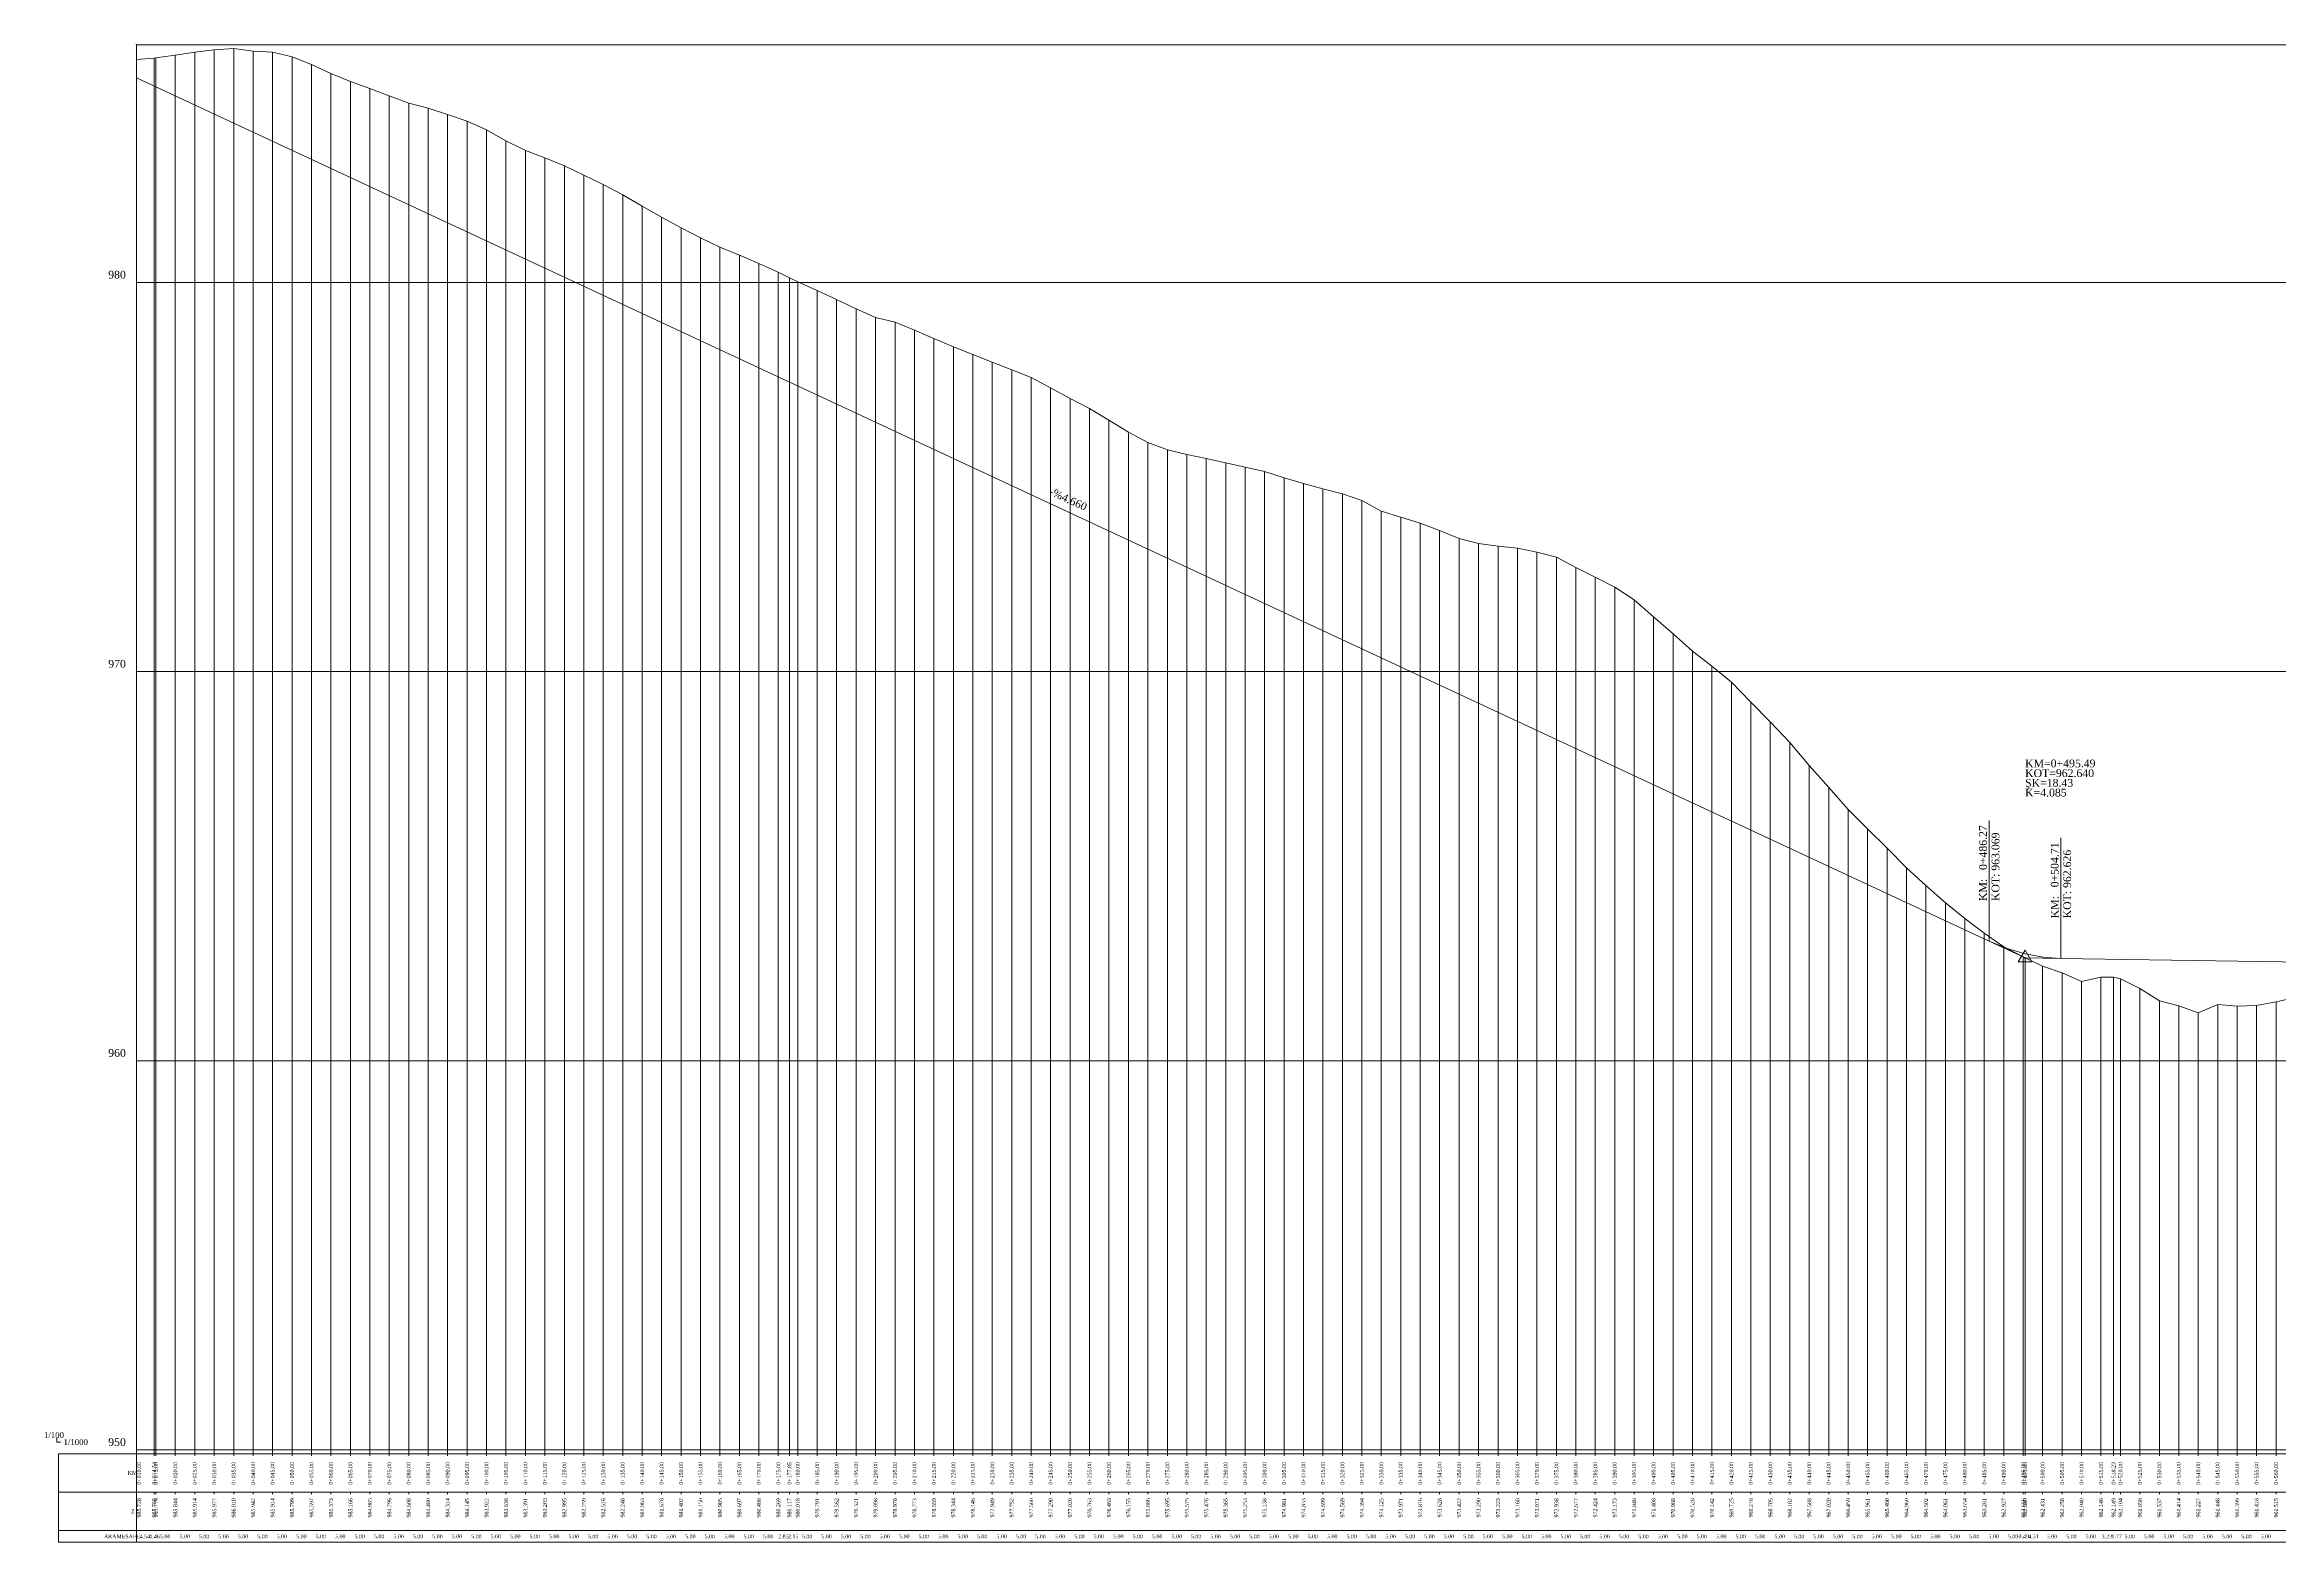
# Model space of a CAD drawing. Header units: metres. Extents: x 478603 to 489313, y 4282657 to 4289463.
# Drawn here: x 483125 to 483699, y 4283873 to 4284258 of the extents above; entities that cross this region are included whole.
import ezdxf

# ---------------------------------------------------------------- set-up
doc = ezdxf.new("R2010")
doc.units = ezdxf.units.M
for name, color, linetype, lineweight in [('PL_SEMBOL', 7, 'Continuous', 0), ('PR_ALINMAN', 1, 'Continuous', 0), ('PR_ENK_ARAMESAFE', 5, 'Continuous', 0), ('PR_ENK_EKSEN1', 5, 'Continuous', 0), ('PR_ENK_EKSEN1D', 1, 'Continuous', 0), ('PR_ENK_KM', 18, 'Continuous', 0), ('PR_ENK_Z', 96, 'Continuous', 0), ('PR_KIYAS', 153, 'Continuous', 0), ('PR_KURP', 2, 'Continuous', 0), ('PR_KURP_TF', 4, 'Continuous', 0), ('PR_KURP_TO', 96, 'Continuous', 0), ('PR_OLCEK', 1, 'Continuous', 0), ('PR_PROFIL', 153, 'Continuous', 0), ('PR_TANJANT', 30, 'Continuous', 0)]:
    doc.layers.add(name, color=color, linetype=linetype, lineweight=lineweight)
doc.styles.get("Standard").update_dxf_attribs({"font": 'times.ttf'})

# ---------------------------------------------------------------- blocks, each defined once
blk = doc.blocks.new('3')
at = {"layer": 'PL_SEMBOL'}
for p, q in [((0, 2), (-1.75, -1)), ((0.125, 0.125), (-0.125, -0.125)), ((-0.125, 0.125), (0.125, -0.125)), ((1.75, -1), (0, 2)), ((-1.75, -1), (1.75, -1))]:
    blk.add_line(p, q, dxfattribs=at)

msp = doc.modelspace()

# ---------------------------------------------------------------- linework, layer by layer
at = {"layer": 'PR_ALINMAN'}
for p, q in [((483148.57, 4284249.21), (483624.85, 4284027.28)), ((483643.28, 4284022.85), (484522.91, 4284009.85))]:
    msp.add_line(p, q, dxfattribs=at)
at = {"layer": 'PR_ENK_EKSEN1'}
for p, q in [((483148.57, 4284253.87), (483153.11, 4284254.26)), ((483153.11, 4284254.26), (483153.57, 4284254.33)), ((483153.57, 4284254.33), (483158.57, 4284255.03)), ((483158.57, 4284255.03), (483163.57, 4284255.73)), ((483163.57, 4284255.73), (483168.57, 4284256.36)), ((483168.57, 4284256.36), (483173.57, 4284256.68)), ((483173.57, 4284256.68), (483178.57, 4284256.01)), ((483178.57, 4284256.01), (483183.57, 4284255.73)), ((483183.57, 4284255.73), (483188.57, 4284254.58)), ((483188.57, 4284254.58), (483193.57, 4284252.56)), ((483193.57, 4284252.56), (483198.57, 4284250.31)), ((483198.57, 4284250.31), (483203.57, 4284248.25)), ((483203.57, 4284248.25), (483208.57, 4284246.44)), ((483208.57, 4284246.44), (483213.57, 4284244.55)), ((483213.57, 4284244.55), (483218.57, 4284242.67)), ((483218.57, 4284242.67), (483223.57, 4284241.39)), ((483223.57, 4284241.39), (483228.57, 4284239.72)), ((483228.57, 4284239.72), (483233.57, 4284238.04)), ((483233.57, 4284238.04), (483238.57, 4284235.81)), ((483238.57, 4284235.81), (483243.57, 4284232.96)), ((483243.57, 4284232.96), (483248.57, 4284230.5)), ((483248.57, 4284230.5), (483253.57, 4284228.61)), ((483253.57, 4284228.61), (483258.57, 4284226.54)), ((483258.57, 4284226.54), (483263.57, 4284224.18)), ((483263.57, 4284224.18), (483268.57, 4284221.75)), ((483268.57, 4284221.75), (483273.57, 4284219.07)), ((483273.57, 4284219.07), (483278.57, 4284216.22)), ((483278.57, 4284216.22), (483283.57, 4284213.36)), ((483283.57, 4284213.36), (483288.57, 4284210.61)), ((483288.57, 4284210.61), (483293.57, 4284208.09)), ((483293.57, 4284208.09), (483298.57, 4284205.64)), ((483298.57, 4284205.64), (483303.57, 4284203.56)), ((483303.57, 4284203.56), (483308.57, 4284201.47)), ((483308.57, 4284201.47), (483313.57, 4284199.27)), ((483313.57, 4284199.27), (483316.42, 4284197.76)), ((483316.42, 4284197.76), (483318.57, 4284196.76)), ((483318.57, 4284196.76), (483323.57, 4284194.5)), ((483323.57, 4284194.5), (483328.57, 4284192.21)), ((483328.57, 4284192.21), (483333.57, 4284189.79)), ((483333.57, 4284189.79), (483338.57, 4284187.57)), ((483338.57, 4284187.57), (483343.57, 4284186.36)), ((483343.57, 4284186.36), (483348.57, 4284184.32)), ((483348.57, 4284184.32), (483353.57, 4284182.18)), ((483353.57, 4284182.18), (483358.57, 4284180.03)), ((483358.57, 4284180.03), (483363.57, 4284178.05)), ((483363.57, 4284178.05), (483368.57, 4284176.08)), ((483368.57, 4284176.08), (483373.57, 4284174.11)), ((483373.57, 4284174.11), (483378.57, 4284172.19)), ((483378.57, 4284172.19), (483383.57, 4284169.49)), ((483383.57, 4284169.49), (483388.57, 4284166.79)), ((483388.57, 4284166.79), (483393.57, 4284164.22)), ((483393.57, 4284164.22), (483398.57, 4284161.22)), ((483398.57, 4284161.22), (483403.57, 4284158.14)), ((483403.57, 4284158.14), (483408.57, 4284155.45)), ((483408.57, 4284155.45), (483413.57, 4284153.54)), ((483413.57, 4284153.54), (483418.57, 4284152.34)), ((483418.57, 4284152.34), (483423.57, 4284151.35)), ((483423.57, 4284151.35), (483428.57, 4284150.24)), ((483428.57, 4284150.24), (483433.57, 4284149.11)), ((483433.57, 4284149.11), (483438.57, 4284147.97)), ((483438.57, 4284147.97), (483443.57, 4284146.39)), ((483443.57, 4284146.39), (483448.57, 4284144.92)), ((483448.57, 4284144.92), (483453.57, 4284143.58)), ((483453.57, 4284143.58), (483458.57, 4284142.28)), ((483458.57, 4284142.28), (483463.57, 4284140.52)), ((483463.57, 4284140.52), (483468.57, 4284137.84)), ((483468.57, 4284137.84), (483473.57, 4284136.29)), ((483473.57, 4284136.29), (483478.57, 4284134.75)), ((483478.57, 4284134.75), (483483.57, 4284132.87)), ((483483.57, 4284132.87), (483488.57, 4284130.81)), ((483488.57, 4284130.81), (483493.57, 4284129.49)), ((483493.57, 4284129.49), (483498.57, 4284128.82)), ((483498.57, 4284128.82), (483503.57, 4284128.27)), ((483503.57, 4284128.27), (483508.57, 4284127.3)), ((483508.57, 4284127.3), (483513.57, 4284125.97)), ((483513.57, 4284125.97), (483518.57, 4284123.36)), ((483518.57, 4284123.36), (483523.57, 4284120.82)), ((483523.57, 4284120.82), (483528.57, 4284118.32)), ((483528.57, 4284118.32), (483533.57, 4284115.06)), ((483533.57, 4284115.06), (483538.57, 4284110.67)), ((483538.57, 4284110.67), (483543.57, 4284106.27)), ((483543.57, 4284106.27), (483548.57, 4284101.87)), ((483548.57, 4284101.87), (483553.57, 4284098.01)), ((483553.57, 4284098.01), (483558.57, 4284093.84)), ((483558.57, 4284093.84), (483563.57, 4284088.77)), ((483563.57, 4284088.77), (483568.57, 4284083.64)), ((483568.57, 4284083.64), (483573.57, 4284078.4)), ((483573.57, 4284078.4), (483578.57, 4284072.47)), ((483578.57, 4284072.47), (483583.57, 4284066.79)), ((483583.57, 4284066.79), (483588.57, 4284061.18)), ((483588.57, 4284061.18), (483593.57, 4284056.19)), ((483593.57, 4284056.19), (483598.57, 4284051.19)), ((483598.57, 4284051.19), (483603.57, 4284046.19)), ((483603.57, 4284046.19), (483608.57, 4284041.61)), ((483608.57, 4284041.61), (483613.57, 4284037.2)), ((483613.57, 4284037.2), (483618.57, 4284033.13)), ((483618.57, 4284033.13), (483623.57, 4284029.39)), ((483623.57, 4284029.39), (483628.57, 4284025.86)), ((483628.57, 4284025.86), (483633.57, 4284023.25)), ((483633.57, 4284023.25), (483634.06, 4284022.99)), ((483634.06, 4284022.99), (483638.57, 4284020.89)), ((483638.57, 4284020.89), (483643.57, 4284019.17)), ((483643.57, 4284019.17), (483648.57, 4284016.99)), ((483648.57, 4284016.99), (483653.57, 4284018.05)), ((483653.57, 4284018.05), (483656.8, 4284018.08)), ((483656.8, 4284018.08), (483658.57, 4284017.63)), ((483658.57, 4284017.63), (483663.57, 4284015.16)), ((483663.57, 4284015.16), (483668.57, 4284011.96)), ((483668.57, 4284011.96), (483673.57, 4284010.72)), ((483673.57, 4284010.72), (483678.57, 4284008.86)), ((483678.57, 4284008.86), (483683.57, 4284011.07)), ((483683.57, 4284011.07), (483688.57, 4284010.58)), ((483688.57, 4284010.58), (483693.57, 4284010.76)), ((483693.57, 4284010.76), (483698.57, 4284011.74)), ((483698.57, 4284011.74), (483703.57, 4284012.8))]:
    msp.add_line(p, q, dxfattribs=at)
at = {"layer": 'PR_ENK_EKSEN1D'}
for p, q in [((483148.57, 4283895.59), (483148.57, 4284253.87)), ((483153.11, 4283895.59), (483153.11, 4284254.26)), ((483153.57, 4283895.59), (483153.57, 4284254.33)), ((483158.57, 4283895.59), (483158.57, 4284255.03)), ((483163.57, 4283895.59), (483163.57, 4284255.73)), ((483168.57, 4283895.59), (483168.57, 4284256.36)), ((483173.57, 4283895.59), (483173.57, 4284256.68)), ((483178.57, 4283895.59), (483178.57, 4284256.01)), ((483183.57, 4283895.59), (483183.57, 4284255.73)), ((483188.57, 4283895.59), (483188.57, 4284254.58)), ((483193.57, 4283895.59), (483193.57, 4284252.56)), ((483198.57, 4283895.59), (483198.57, 4284250.31)), ((483203.57, 4283895.59), (483203.57, 4284248.25)), ((483208.57, 4283895.59), (483208.57, 4284246.44)), ((483213.57, 4283895.59), (483213.57, 4284244.55)), ((483218.57, 4283895.59), (483218.57, 4284242.67)), ((483223.57, 4283895.59), (483223.57, 4284241.39)), ((483228.57, 4283895.59), (483228.57, 4284239.72)), ((483233.57, 4283895.59), (483233.57, 4284238.04)), ((483238.57, 4283895.59), (483238.57, 4284235.81)), ((483243.57, 4283895.59), (483243.57, 4284232.96)), ((483248.57, 4283895.59), (483248.57, 4284230.5)), ((483253.57, 4283895.59), (483253.57, 4284228.61)), ((483258.57, 4283895.59), (483258.57, 4284226.54)), ((483263.57, 4283895.59), (483263.57, 4284224.18)), ((483268.57, 4283895.59), (483268.57, 4284221.75)), ((483273.57, 4283895.59), (483273.57, 4284219.07)), ((483278.57, 4283895.59), (483278.57, 4284216.22)), ((483283.57, 4283895.59), (483283.57, 4284213.36)), ((483288.57, 4283895.59), (483288.57, 4284210.61)), ((483293.57, 4283895.59), (483293.57, 4284208.09)), ((483298.57, 4283895.59), (483298.57, 4284205.64)), ((483303.57, 4283895.59), (483303.57, 4284203.56)), ((483308.57, 4283895.59), (483308.57, 4284201.47)), ((483313.57, 4283895.59), (483313.57, 4284199.27)), ((483316.42, 4283895.59), (483316.42, 4284197.76)), ((483318.57, 4283895.59), (483318.57, 4284196.76)), ((483323.57, 4283895.59), (483323.57, 4284194.5)), ((483328.57, 4283895.59), (483328.57, 4284192.21)), ((483333.57, 4283895.59), (483333.57, 4284189.79)), ((483338.57, 4283895.59), (483338.57, 4284187.57)), ((483343.57, 4283895.59), (483343.57, 4284186.36)), ((483348.57, 4283895.59), (483348.57, 4284184.32)), ((483353.57, 4283895.59), (483353.57, 4284182.18)), ((483358.57, 4283895.59), (483358.57, 4284180.03)), ((483363.57, 4283895.59), (483363.57, 4284178.05)), ((483368.57, 4283895.59), (483368.57, 4284176.08)), ((483373.57, 4283895.59), (483373.57, 4284174.11)), ((483378.57, 4283895.59), (483378.57, 4284172.19)), ((483383.57, 4283895.59), (483383.57, 4284169.49)), ((483388.57, 4283895.59), (483388.57, 4284166.79)), ((483393.57, 4283895.59), (483393.57, 4284164.22)), ((483398.57, 4283895.59), (483398.57, 4284161.22)), ((483403.57, 4283895.59), (483403.57, 4284158.14)), ((483408.57, 4283895.59), (483408.57, 4284155.45)), ((483413.57, 4283895.59), (483413.57, 4284153.54)), ((483418.57, 4283895.59), (483418.57, 4284152.34)), ((483423.57, 4283895.59), (483423.57, 4284151.35)), ((483428.57, 4283895.59), (483428.57, 4284150.24)), ((483433.57, 4283895.59), (483433.57, 4284149.11)), ((483438.57, 4283895.59), (483438.57, 4284147.97)), ((483443.57, 4283895.59), (483443.57, 4284146.39)), ((483448.57, 4283895.59), (483448.57, 4284144.92)), ((483453.57, 4283895.59), (483453.57, 4284143.58)), ((483458.57, 4283895.59), (483458.57, 4284142.28)), ((483463.57, 4283895.59), (483463.57, 4284140.52)), ((483468.57, 4283895.59), (483468.57, 4284137.84)), ((483473.57, 4283895.59), (483473.57, 4284136.29)), ((483478.57, 4283895.59), (483478.57, 4284134.75)), ((483483.57, 4283895.59), (483483.57, 4284132.87)), ((483488.57, 4283895.59), (483488.57, 4284130.81)), ((483493.57, 4283895.59), (483493.57, 4284129.49)), ((483498.57, 4283895.59), (483498.57, 4284128.82)), ((483503.57, 4283895.59), (483503.57, 4284128.27)), ((483508.57, 4283895.59), (483508.57, 4284127.3)), ((483513.57, 4283895.59), (483513.57, 4284125.97)), ((483518.57, 4283895.59), (483518.57, 4284123.36)), ((483523.57, 4283895.59), (483523.57, 4284120.82)), ((483528.57, 4283895.59), (483528.57, 4284118.32)), ((483533.57, 4283895.59), (483533.57, 4284115.06)), ((483538.57, 4283895.59), (483538.57, 4284110.67)), ((483543.57, 4283895.59), (483543.57, 4284106.27)), ((483548.57, 4283895.59), (483548.57, 4284101.87)), ((483553.57, 4283895.59), (483553.57, 4284098.01)), ((483558.57, 4283895.59), (483558.57, 4284093.84)), ((483563.57, 4283895.59), (483563.57, 4284088.77)), ((483568.57, 4283895.59), (483568.57, 4284083.64)), ((483573.57, 4283895.59), (483573.57, 4284078.4)), ((483578.57, 4283895.59), (483578.57, 4284072.47)), ((483583.57, 4283895.59), (483583.57, 4284066.79)), ((483588.57, 4283895.59), (483588.57, 4284061.18)), ((483593.57, 4283895.59), (483593.57, 4284056.19)), ((483598.57, 4283895.59), (483598.57, 4284051.19)), ((483603.57, 4283895.59), (483603.57, 4284046.19)), ((483608.57, 4283895.59), (483608.57, 4284041.61)), ((483613.57, 4283895.59), (483613.57, 4284037.2)), ((483618.57, 4283895.59), (483618.57, 4284033.13)), ((483623.57, 4283895.59), (483623.57, 4284029.39)), ((483628.57, 4283895.59), (483628.57, 4284025.86)), ((483633.57, 4283895.59), (483633.57, 4284023.25)), ((483634.06, 4283895.59), (483634.06, 4284022.99)), ((483638.57, 4283895.59), (483638.57, 4284020.89)), ((483643.57, 4283895.59), (483643.57, 4284019.17)), ((483648.57, 4283895.59), (483648.57, 4284016.99)), ((483653.57, 4283895.59), (483653.57, 4284018.05)), ((483656.8, 4283895.59), (483656.8, 4284018.08)), ((483658.57, 4283895.59), (483658.57, 4284017.63)), ((483663.57, 4283895.59), (483663.57, 4284015.16)), ((483668.57, 4283895.59), (483668.57, 4284011.96)), ((483673.57, 4283895.59), (483673.57, 4284010.72)), ((483683.57, 4283895.59), (483683.57, 4284011.07)), ((483688.57, 4283895.59), (483688.57, 4284010.58)), ((483693.57, 4283895.59), (483693.57, 4284010.76)), ((483698.57, 4283895.59), (483698.57, 4284011.74)), ((483678.57, 4283895.59), (483678.57, 4284008.86))]:
    msp.add_line(p, q, dxfattribs=at)
at = {"layer": 'PR_KIYAS'}
for p, q in [((483148.57, 4284196.59), (485374.32, 4284196.59)), ((483148.57, 4284096.59), (485374.32, 4284096.59)), ((483148.57, 4283996.59), (485374.32, 4283996.59)), ((483148.57, 4283896.59), (485374.32, 4283896.59))]:
    msp.add_line(p, q, dxfattribs=at)
at = {"layer": 'PR_KURP'}
for p, q in [((483624.85, 4284027.28), (483629.45, 4284025.39)), ((483629.45, 4284025.39), (483634.06, 4284024.03)), ((483634.06, 4284024.03), (483638.67, 4284023.18)), ((483638.67, 4284023.18), (483643.28, 4284022.85))]:
    msp.add_line(p, q, dxfattribs=at)
at = {"layer": 'PR_KURP_TF'}
msp.add_line((483643.28, 4284022.85), (483643.28, 4284053.85), dxfattribs=at)
at = {"layer": 'PR_KURP_TO'}
msp.add_line((483624.85, 4284027.28), (483624.85, 4284058.28), dxfattribs=at)
at = {"layer": 'PR_OLCEK'}
for p, q in [((483128.02, 4283899.49), (483128.07, 4283899.59)), ((483128.07, 4283898.59), (483128.07, 4283899.59)), ((483128.07, 4283899.59), (483128.12, 4283899.49)), ((483129.07, 4283898.59), (483128.07, 4283898.59)), ((483128.97, 4283898.64), (483129.07, 4283898.59)), ((483129.07, 4283898.59), (483128.97, 4283898.54))]:
    msp.add_line(p, q, dxfattribs=at)
for p in [(483148.57, 4284257.68, 986.11), (483148.57, 4283895.59, 949.9)]:
    msp.add_point(p, dxfattribs=at)
at = {"layer": 'PR_PROFIL'}
for p, q in [((483148.57, 4283895.59), (483148.57, 4284257.68)), ((483148.57, 4284257.68), (485374.32, 4284257.68)), ((483128.57, 4283895.59), (485374.32, 4283895.59)), ((483128.57, 4283885.71), (483128.57, 4283895.59)), ((483148.57, 4283885.71), (483148.57, 4283895.59)), ((483148.57, 4283895.09), (483148.57, 4283895.59)), ((483153.11, 4283895.09), (483153.11, 4283895.59)), ((483153.57, 4283895.09), (483153.57, 4283895.59)), ((483158.57, 4283895.09), (483158.57, 4283895.59)), ((483163.57, 4283895.09), (483163.57, 4283895.59)), ((483168.57, 4283895.09), (483168.57, 4283895.59)), ((483173.57, 4283895.09), (483173.57, 4283895.59)), ((483178.57, 4283895.09), (483178.57, 4283895.59)), ((483183.57, 4283895.09), (483183.57, 4283895.59)), ((483188.57, 4283895.09), (483188.57, 4283895.59)), ((483193.57, 4283895.09), (483193.57, 4283895.59)), ((483198.57, 4283895.09), (483198.57, 4283895.59)), ((483203.57, 4283895.09), (483203.57, 4283895.59)), ((483208.57, 4283895.09), (483208.57, 4283895.59)), ((483213.57, 4283895.09), (483213.57, 4283895.59)), ((483218.57, 4283895.09), (483218.57, 4283895.59)), ((483223.57, 4283895.09), (483223.57, 4283895.59)), ((483228.57, 4283895.09), (483228.57, 4283895.59)), ((483233.57, 4283895.09), (483233.57, 4283895.59)), ((483238.57, 4283895.09), (483238.57, 4283895.59)), ((483243.57, 4283895.09), (483243.57, 4283895.59)), ((483248.57, 4283895.09), (483248.57, 4283895.59)), ((483253.57, 4283895.09), (483253.57, 4283895.59)), ((483258.57, 4283895.09), (483258.57, 4283895.59)), ((483263.57, 4283895.09), (483263.57, 4283895.59)), ((483268.57, 4283895.09), (483268.57, 4283895.59)), ((483273.57, 4283895.09), (483273.57, 4283895.59)), ((483278.57, 4283895.09), (483278.57, 4283895.59)), ((483283.57, 4283895.09), (483283.57, 4283895.59)), ((483288.57, 4283895.09), (483288.57, 4283895.59)), ((483293.57, 4283895.09), (483293.57, 4283895.59)), ((483298.57, 4283895.09), (483298.57, 4283895.59)), ((483303.57, 4283895.09), (483303.57, 4283895.59)), ((483308.57, 4283895.09), (483308.57, 4283895.59)), ((483313.57, 4283895.09), (483313.57, 4283895.59)), ((483316.42, 4283895.09), (483316.42, 4283895.59)), ((483318.57, 4283895.09), (483318.57, 4283895.59)), ((483323.57, 4283895.09), (483323.57, 4283895.59)), ((483328.57, 4283895.09), (483328.57, 4283895.59)), ((483333.57, 4283895.09), (483333.57, 4283895.59)), ((483338.57, 4283895.09), (483338.57, 4283895.59)), ((483343.57, 4283895.09), (483343.57, 4283895.59)), ((483348.57, 4283895.09), (483348.57, 4283895.59)), ((483353.57, 4283895.09), (483353.57, 4283895.59)), ((483358.57, 4283895.09), (483358.57, 4283895.59)), ((483363.57, 4283895.09), (483363.57, 4283895.59)), ((483368.57, 4283895.09), (483368.57, 4283895.59)), ((483373.57, 4283895.09), (483373.57, 4283895.59)), ((483378.57, 4283895.09), (483378.57, 4283895.59)), ((483383.57, 4283895.09), (483383.57, 4283895.59)), ((483388.57, 4283895.09), (483388.57, 4283895.59)), ((483393.57, 4283895.09), (483393.57, 4283895.59)), ((483398.57, 4283895.09), (483398.57, 4283895.59)), ((483403.57, 4283895.09), (483403.57, 4283895.59)), ((483408.57, 4283895.09), (483408.57, 4283895.59)), ((483413.57, 4283895.09), (483413.57, 4283895.59)), ((483418.57, 4283895.09), (483418.57, 4283895.59)), ((483423.57, 4283895.09), (483423.57, 4283895.59)), ((483428.57, 4283895.09), (483428.57, 4283895.59)), ((483433.57, 4283895.09), (483433.57, 4283895.59)), ((483438.57, 4283895.09), (483438.57, 4283895.59)), ((483443.57, 4283895.09), (483443.57, 4283895.59)), ((483448.57, 4283895.09), (483448.57, 4283895.59)), ((483453.57, 4283895.09), (483453.57, 4283895.59)), ((483458.57, 4283895.09), (483458.57, 4283895.59)), ((483463.57, 4283895.09), (483463.57, 4283895.59)), ((483468.57, 4283895.09), (483468.57, 4283895.59)), ((483473.57, 4283895.09), (483473.57, 4283895.59)), ((483478.57, 4283895.09), (483478.57, 4283895.59)), ((483483.57, 4283895.09), (483483.57, 4283895.59)), ((483488.57, 4283895.09), (483488.57, 4283895.59)), ((483493.57, 4283895.09), (483493.57, 4283895.59)), ((483498.57, 4283895.09), (483498.57, 4283895.59)), ((483503.57, 4283895.09), (483503.57, 4283895.59)), ((483508.57, 4283895.09), (483508.57, 4283895.59)), ((483513.57, 4283895.09), (483513.57, 4283895.59)), ((483518.57, 4283895.09), (483518.57, 4283895.59)), ((483523.57, 4283895.09), (483523.57, 4283895.59)), ((483528.57, 4283895.09), (483528.57, 4283895.59)), ((483533.57, 4283895.09), (483533.57, 4283895.59)), ((483538.57, 4283895.09), (483538.57, 4283895.59)), ((483543.57, 4283895.09), (483543.57, 4283895.59)), ((483548.57, 4283895.09), (483548.57, 4283895.59)), ((483553.57, 4283895.09), (483553.57, 4283895.59)), ((483558.57, 4283895.09), (483558.57, 4283895.59)), ((483563.57, 4283895.09), (483563.57, 4283895.59)), ((483568.57, 4283895.09), (483568.57, 4283895.59)), ((483573.57, 4283895.09), (483573.57, 4283895.59)), ((483578.57, 4283895.09), (483578.57, 4283895.59)), ((483583.57, 4283895.09), (483583.57, 4283895.59)), ((483588.57, 4283895.09), (483588.57, 4283895.59)), ((483593.57, 4283895.09), (483593.57, 4283895.59)), ((483598.57, 4283895.09), (483598.57, 4283895.59)), ((483603.57, 4283895.09), (483603.57, 4283895.59)), ((483608.57, 4283895.09), (483608.57, 4283895.59)), ((483613.57, 4283895.09), (483613.57, 4283895.59)), ((483618.57, 4283895.09), (483618.57, 4283895.59)), ((483623.57, 4283895.09), (483623.57, 4283895.59)), ((483628.57, 4283895.09), (483628.57, 4283895.59)), ((483633.57, 4283895.09), (483633.57, 4283895.59)), ((483634.06, 4283895.09), (483634.06, 4283895.59)), ((483638.57, 4283895.09), (483638.57, 4283895.59)), ((483643.57, 4283895.09), (483643.57, 4283895.59)), ((483648.57, 4283895.09), (483648.57, 4283895.59)), ((483653.57, 4283895.09), (483653.57, 4283895.59)), ((483656.8, 4283895.09), (483656.8, 4283895.59)), ((483658.57, 4283895.09), (483658.57, 4283895.59)), ((483663.57, 4283895.09), (483663.57, 4283895.59)), ((483668.57, 4283895.09), (483668.57, 4283895.59)), ((483673.57, 4283895.09), (483673.57, 4283895.59)), ((483678.57, 4283895.09), (483678.57, 4283895.59)), ((483683.57, 4283895.09), (483683.57, 4283895.59)), ((483688.57, 4283895.09), (483688.57, 4283895.59)), ((483693.57, 4283895.09), (483693.57, 4283895.59)), ((483698.57, 4283895.09), (483698.57, 4283895.59)), ((483128.57, 4283885.71), (485374.32, 4283885.71)), ((483128.57, 4283875.84), (483128.57, 4283885.71)), ((483148.57, 4283875.84), (483148.57, 4283885.71)), ((483148.57, 4283885.21), (483148.57, 4283885.71)), ((483153.11, 4283885.21), (483153.11, 4283885.71)), ((483153.57, 4283885.21), (483153.57, 4283885.71)), ((483158.57, 4283885.21), (483158.57, 4283885.71)), ((483163.57, 4283885.21), (483163.57, 4283885.71)), ((483168.57, 4283885.21), (483168.57, 4283885.71)), ((483173.57, 4283885.21), (483173.57, 4283885.71)), ((483178.57, 4283885.21), (483178.57, 4283885.71)), ((483183.57, 4283885.21), (483183.57, 4283885.71)), ((483188.57, 4283885.21), (483188.57, 4283885.71)), ((483193.57, 4283885.21), (483193.57, 4283885.71)), ((483198.57, 4283885.21), (483198.57, 4283885.71)), ((483203.57, 4283885.21), (483203.57, 4283885.71)), ((483208.57, 4283885.21), (483208.57, 4283885.71)), ((483213.57, 4283885.21), (483213.57, 4283885.71)), ((483218.57, 4283885.21), (483218.57, 4283885.71)), ((483223.57, 4283885.21), (483223.57, 4283885.71)), ((483228.57, 4283885.21), (483228.57, 4283885.71)), ((483233.57, 4283885.21), (483233.57, 4283885.71)), ((483238.57, 4283885.21), (483238.57, 4283885.71)), ((483243.57, 4283885.21), (483243.57, 4283885.71)), ((483248.57, 4283885.21), (483248.57, 4283885.71)), ((483253.57, 4283885.21), (483253.57, 4283885.71)), ((483258.57, 4283885.21), (483258.57, 4283885.71)), ((483263.57, 4283885.21), (483263.57, 4283885.71)), ((483268.57, 4283885.21), (483268.57, 4283885.71)), ((483273.57, 4283885.21), (483273.57, 4283885.71)), ((483278.57, 4283885.21), (483278.57, 4283885.71)), ((483283.57, 4283885.21), (483283.57, 4283885.71)), ((483288.57, 4283885.21), (483288.57, 4283885.71)), ((483293.57, 4283885.21), (483293.57, 4283885.71)), ((483298.57, 4283885.21), (483298.57, 4283885.71)), ((483303.57, 4283885.21), (483303.57, 4283885.71)), ((483308.57, 4283885.21), (483308.57, 4283885.71)), ((483313.57, 4283885.21), (483313.57, 4283885.71)), ((483316.42, 4283885.21), (483316.42, 4283885.71)), ((483318.57, 4283885.21), (483318.57, 4283885.71)), ((483323.57, 4283885.21), (483323.57, 4283885.71)), ((483328.57, 4283885.21), (483328.57, 4283885.71)), ((483333.57, 4283885.21), (483333.57, 4283885.71)), ((483338.57, 4283885.21), (483338.57, 4283885.71)), ((483343.57, 4283885.21), (483343.57, 4283885.71)), ((483348.57, 4283885.21), (483348.57, 4283885.71)), ((483353.57, 4283885.21), (483353.57, 4283885.71)), ((483358.57, 4283885.21), (483358.57, 4283885.71)), ((483363.57, 4283885.21), (483363.57, 4283885.71)), ((483368.57, 4283885.21), (483368.57, 4283885.71)), ((483373.57, 4283885.21), (483373.57, 4283885.71)), ((483378.57, 4283885.21), (483378.57, 4283885.71)), ((483383.57, 4283885.21), (483383.57, 4283885.71)), ((483388.57, 4283885.21), (483388.57, 4283885.71)), ((483393.57, 4283885.21), (483393.57, 4283885.71)), ((483398.57, 4283885.21), (483398.57, 4283885.71)), ((483403.57, 4283885.21), (483403.57, 4283885.71)), ((483408.57, 4283885.21), (483408.57, 4283885.71)), ((483413.57, 4283885.21), (483413.57, 4283885.71)), ((483418.57, 4283885.21), (483418.57, 4283885.71)), ((483423.57, 4283885.21), (483423.57, 4283885.71)), ((483428.57, 4283885.21), (483428.57, 4283885.71)), ((483433.57, 4283885.21), (483433.57, 4283885.71)), ((483438.57, 4283885.21), (483438.57, 4283885.71)), ((483443.57, 4283885.21), (483443.57, 4283885.71)), ((483448.57, 4283885.21), (483448.57, 4283885.71)), ((483453.57, 4283885.21), (483453.57, 4283885.71)), ((483458.57, 4283885.21), (483458.57, 4283885.71)), ((483463.57, 4283885.21), (483463.57, 4283885.71)), ((483468.57, 4283885.21), (483468.57, 4283885.71)), ((483473.57, 4283885.21), (483473.57, 4283885.71)), ((483478.57, 4283885.21), (483478.57, 4283885.71)), ((483483.57, 4283885.21), (483483.57, 4283885.71)), ((483488.57, 4283885.21), (483488.57, 4283885.71)), ((483493.57, 4283885.21), (483493.57, 4283885.71)), ((483498.57, 4283885.21), (483498.57, 4283885.71)), ((483503.57, 4283885.21), (483503.57, 4283885.71)), ((483508.57, 4283885.21), (483508.57, 4283885.71)), ((483513.57, 4283885.21), (483513.57, 4283885.71)), ((483518.57, 4283885.21), (483518.57, 4283885.71)), ((483523.57, 4283885.21), (483523.57, 4283885.71)), ((483528.57, 4283885.21), (483528.57, 4283885.71)), ((483533.57, 4283885.21), (483533.57, 4283885.71)), ((483538.57, 4283885.21), (483538.57, 4283885.71)), ((483543.57, 4283885.21), (483543.57, 4283885.71)), ((483548.57, 4283885.21), (483548.57, 4283885.71)), ((483553.57, 4283885.21), (483553.57, 4283885.71)), ((483558.57, 4283885.21), (483558.57, 4283885.71)), ((483563.57, 4283885.21), (483563.57, 4283885.71)), ((483568.57, 4283885.21), (483568.57, 4283885.71)), ((483573.57, 4283885.21), (483573.57, 4283885.71)), ((483578.57, 4283885.21), (483578.57, 4283885.71)), ((483583.57, 4283885.21), (483583.57, 4283885.71)), ((483588.57, 4283885.21), (483588.57, 4283885.71)), ((483593.57, 4283885.21), (483593.57, 4283885.71)), ((483598.57, 4283885.21), (483598.57, 4283885.71)), ((483603.57, 4283885.21), (483603.57, 4283885.71)), ((483608.57, 4283885.21), (483608.57, 4283885.71)), ((483613.57, 4283885.21), (483613.57, 4283885.71)), ((483618.57, 4283885.21), (483618.57, 4283885.71)), ((483623.57, 4283885.21), (483623.57, 4283885.71)), ((483628.57, 4283885.21), (483628.57, 4283885.71)), ((483633.57, 4283885.21), (483633.57, 4283885.71)), ((483634.06, 4283885.21), (483634.06, 4283885.71)), ((483638.57, 4283885.21), (483638.57, 4283885.71)), ((483643.57, 4283885.21), (483643.57, 4283885.71)), ((483648.57, 4283885.21), (483648.57, 4283885.71)), ((483653.57, 4283885.21), (483653.57, 4283885.71)), ((483656.8, 4283885.21), (483656.8, 4283885.71)), ((483658.57, 4283885.21), (483658.57, 4283885.71)), ((483663.57, 4283885.21), (483663.57, 4283885.71)), ((483668.57, 4283885.21), (483668.57, 4283885.71)), ((483673.57, 4283885.21), (483673.57, 4283885.71)), ((483678.57, 4283885.21), (483678.57, 4283885.71)), ((483683.57, 4283885.21), (483683.57, 4283885.71)), ((483688.57, 4283885.21), (483688.57, 4283885.71)), ((483693.57, 4283885.21), (483693.57, 4283885.71)), ((483698.57, 4283885.21), (483698.57, 4283885.71)), ((483128.57, 4283875.84), (485374.32, 4283875.84)), ((483128.57, 4283872.84), (483128.57, 4283875.84)), ((483128.57, 4283872.84), (485374.32, 4283872.84)), ((483148.57, 4283872.84), (483148.57, 4283875.84))]:
    msp.add_line(p, q, dxfattribs=at)
at = {"layer": 'PR_TANJANT'}
for p, q in [((483624.85, 4284027.28), (483634.06, 4284022.99)), ((483634.06, 4284022.99), (483643.28, 4284022.85))]:
    msp.add_line(p, q, dxfattribs=at)

# ---------------------------------------------------------------- block references
at = {"layer": 'PR_ALINMAN'}
msp.add_blockref('3', (483634.06, 4284022.99), dxfattribs=at)

# ---------------------------------------------------------------- texts
msp.add_text('-%4.660', height=2, rotation=335.01581, dxfattribs=at).set_placement((483382.98, 4284142.19))
for s, p in [('KM=0+495.49', (483634.06, 4284071.99)), ('KOT=962.640', (483634.06, 4284069.49)), ('ŞK=18.43', (483634.06, 4284066.99)), ('K=4.085', (483634.06, 4284064.49))]:
    msp.add_text(s, height=2, dxfattribs=at).set_placement(p)
at = {"layer": 'PR_ENK_ARAMESAFE'}
for s, p in [('ARAMESAFE', (483140.2, 4283873.84)), ('4.54', (483149.4, 4283873.84)), ('0.46', (483151.9, 4283873.84)), ('5.00', (483154.63, 4283873.84)), ('5.00', (483159.63, 4283873.84)), ('5.00', (483164.63, 4283873.84)), ('5.00', (483169.63, 4283873.84)), ('5.00', (483174.63, 4283873.84)), ('5.00', (483179.63, 4283873.84)), ('5.00', (483184.63, 4283873.84)), ('5.00', (483189.63, 4283873.84)), ('5.00', (483194.63, 4283873.84)), ('5.00', (483199.63, 4283873.84)), ('5.00', (483204.63, 4283873.84)), ('5.00', (483209.63, 4283873.84)), ('5.00', (483214.63, 4283873.84)), ('5.00', (483219.63, 4283873.84)), ('5.00', (483224.63, 4283873.84)), ('5.00', (483229.63, 4283873.84)), ('5.00', (483234.63, 4283873.84)), ('5.00', (483239.63, 4283873.84)), ('5.00', (483244.63, 4283873.84)), ('5.00', (483249.63, 4283873.84)), ('5.00', (483254.63, 4283873.84)), ('5.00', (483259.63, 4283873.84)), ('5.00', (483264.63, 4283873.84)), ('5.00', (483269.63, 4283873.84)), ('5.00', (483274.63, 4283873.84)), ('5.00', (483279.63, 4283873.84)), ('5.00', (483284.63, 4283873.84)), ('5.00', (483289.63, 4283873.84)), ('5.00', (483294.63, 4283873.84)), ('5.00', (483299.63, 4283873.84)), ('5.00', (483304.63, 4283873.84)), ('5.00', (483309.63, 4283873.84)), ('2.85', (483313.56, 4283873.84)), ('2.15', (483316.06, 4283873.84)), ('5.00', (483319.63, 4283873.84)), ('5.00', (483324.63, 4283873.84)), ('5.00', (483329.63, 4283873.84)), ('5.00', (483334.63, 4283873.84)), ('5.00', (483339.63, 4283873.84)), ('5.00', (483344.63, 4283873.84)), ('5.00', (483349.63, 4283873.84)), ('5.00', (483354.63, 4283873.84)), ('5.00', (483359.63, 4283873.84)), ('5.00', (483364.63, 4283873.84)), ('5.00', (483369.63, 4283873.84)), ('5.00', (483374.63, 4283873.84)), ('5.00', (483379.63, 4283873.84)), ('5.00', (483384.63, 4283873.84)), ('5.00', (483389.63, 4283873.84)), ('5.00', (483394.63, 4283873.84)), ('5.00', (483399.63, 4283873.84)), ('5.00', (483404.63, 4283873.84)), ('5.00', (483409.63, 4283873.84)), ('5.00', (483414.63, 4283873.84)), ('5.00', (483419.63, 4283873.84)), ('5.00', (483424.63, 4283873.84)), ('5.00', (483429.63, 4283873.84)), ('5.00', (483434.63, 4283873.84)), ('5.00', (483439.63, 4283873.84)), ('5.00', (483444.63, 4283873.84)), ('5.00', (483449.63, 4283873.84)), ('5.00', (483454.63, 4283873.84)), ('5.00', (483459.63, 4283873.84)), ('5.00', (483464.63, 4283873.84)), ('5.00', (483469.63, 4283873.84)), ('5.00', (483474.63, 4283873.84)), ('5.00', (483479.63, 4283873.84)), ('5.00', (483484.63, 4283873.84)), ('5.00', (483489.63, 4283873.84)), ('5.00', (483494.63, 4283873.84)), ('5.00', (483499.63, 4283873.84)), ('5.00', (483504.63, 4283873.84)), ('5.00', (483509.63, 4283873.84)), ('5.00', (483514.63, 4283873.84)), ('5.00', (483519.63, 4283873.84)), ('5.00', (483524.63, 4283873.84)), ('5.00', (483529.63, 4283873.84)), ('5.00', (483534.63, 4283873.84)), ('5.00', (483539.63, 4283873.84)), ('5.00', (483544.63, 4283873.84)), ('5.00', (483549.63, 4283873.84)), ('5.00', (483554.63, 4283873.84)), ('5.00', (483559.63, 4283873.84)), ('5.00', (483564.63, 4283873.84)), ('5.00', (483569.63, 4283873.84)), ('5.00', (483574.63, 4283873.84)), ('5.00', (483579.63, 4283873.84)), ('5.00', (483584.63, 4283873.84)), ('5.00', (483589.63, 4283873.84)), ('5.00', (483594.63, 4283873.84)), ('5.00', (483599.63, 4283873.84)), ('5.00', (483604.63, 4283873.84)), ('5.00', (483609.63, 4283873.84)), ('5.00', (483614.63, 4283873.84)), ('5.00', (483619.63, 4283873.84)), ('5.00', (483624.63, 4283873.84)), ('5.00', (483629.63, 4283873.84)), ('0.49', (483632.38, 4283873.84)), ('4.51', (483634.88, 4283873.84)), ('5.00', (483639.63, 4283873.84)), ('5.00', (483644.63, 4283873.84)), ('5.00', (483649.63, 4283873.84)), ('3.23', (483653.75, 4283873.84)), ('1.77', (483656.25, 4283873.84)), ('5.00', (483659.63, 4283873.84)), ('5.00', (483664.63, 4283873.84)), ('5.00', (483669.63, 4283873.84)), ('5.00', (483674.63, 4283873.84)), ('5.00', (483679.63, 4283873.84)), ('5.00', (483684.63, 4283873.84)), ('5.00', (483689.63, 4283873.84)), ('5.00', (483694.63, 4283873.84))]:
    msp.add_text(s, height=1, dxfattribs=at).set_placement(p)
at = {"layer": 'PR_ENK_KM'}
msp.add_text('KM', height=1, dxfattribs=at).set_placement((483146.32, 4283890.15))
for s, p in [('  0+010.00', (483149.74, 4283886.88)), ('  0+014.54', (483153.61, 4283886.88)), ('  0+015.00', (483154.07, 4283886.88)), ('  0+020.00', (483159.07, 4283886.88)), ('  0+025.00', (483164.07, 4283886.88)), ('  0+030.00', (483169.07, 4283886.88)), ('  0+035.00', (483174.07, 4283886.88)), ('  0+040.00', (483179.07, 4283886.88)), ('  0+045.00', (483184.07, 4283886.88)), ('  0+050.00', (483189.07, 4283886.88)), ('  0+055.00', (483194.07, 4283886.88)), ('  0+060.00', (483199.07, 4283886.88)), ('  0+065.00', (483204.07, 4283886.88)), ('  0+070.00', (483209.07, 4283886.88)), ('  0+075.00', (483214.07, 4283886.88)), ('  0+080.00', (483219.07, 4283886.88)), ('  0+085.00', (483224.07, 4283886.88)), ('  0+090.00', (483229.07, 4283886.88)), ('  0+095.00', (483234.07, 4283886.88)), ('  0+100.00', (483239.07, 4283886.88)), ('  0+105.00', (483244.07, 4283886.88)), ('  0+110.00', (483249.07, 4283886.88)), ('  0+115.00', (483254.07, 4283886.88)), ('  0+120.00', (483259.07, 4283886.88)), ('  0+125.00', (483264.07, 4283886.88)), ('  0+130.00', (483269.07, 4283886.88)), ('  0+135.00', (483274.07, 4283886.88)), ('  0+140.00', (483279.07, 4283886.88)), ('  0+145.00', (483284.07, 4283886.88)), ('  0+150.00', (483289.07, 4283886.88)), ('  0+155.00', (483294.07, 4283886.88)), ('  0+160.00', (483299.07, 4283886.88)), ('  0+165.00', (483304.07, 4283886.88)), ('  0+170.00', (483309.07, 4283886.88)), ('  0+175.00', (483314.07, 4283886.88)), ('  0+177.85', (483316.92, 4283886.88)), ('  0+180.00', (483319.07, 4283886.88)), ('  0+185.00', (483324.07, 4283886.88)), ('  0+190.00', (483329.07, 4283886.88)), ('  0+195.00', (483334.07, 4283886.88)), ('  0+200.00', (483339.07, 4283886.88)), ('  0+205.00', (483344.07, 4283886.88)), ('  0+210.00', (483349.07, 4283886.88)), ('  0+215.00', (483354.07, 4283886.88)), ('  0+220.00', (483359.07, 4283886.88)), ('  0+225.00', (483364.07, 4283886.88)), ('  0+230.00', (483369.07, 4283886.88)), ('  0+235.00', (483374.07, 4283886.88)), ('  0+240.00', (483379.07, 4283886.88)), ('  0+245.00', (483384.07, 4283886.88)), ('  0+250.00', (483389.07, 4283886.88)), ('  0+255.00', (483394.07, 4283886.88)), ('  0+260.00', (483399.07, 4283886.88)), ('  0+265.00', (483404.07, 4283886.88)), ('  0+270.00', (483409.07, 4283886.88)), ('  0+275.00', (483414.07, 4283886.88)), ('  0+280.00', (483419.07, 4283886.88)), ('  0+285.00', (483424.07, 4283886.88)), ('  0+290.00', (483429.07, 4283886.88)), ('  0+295.00', (483434.07, 4283886.88)), ('  0+300.00', (483439.07, 4283886.88)), ('  0+305.00', (483444.07, 4283886.88)), ('  0+310.00', (483449.07, 4283886.88)), ('  0+315.00', (483454.07, 4283886.88)), ('  0+320.00', (483459.07, 4283886.88)), ('  0+325.00', (483464.07, 4283886.88)), ('  0+330.00', (483469.07, 4283886.88)), ('  0+335.00', (483474.07, 4283886.88)), ('  0+340.00', (483479.07, 4283886.88)), ('  0+345.00', (483484.07, 4283886.88)), ('  0+350.00', (483489.07, 4283886.88)), ('  0+355.00', (483494.07, 4283886.88)), ('  0+360.00', (483499.07, 4283886.88)), ('  0+365.00', (483504.07, 4283886.88)), ('  0+370.00', (483509.07, 4283886.88)), ('  0+375.00', (483514.07, 4283886.88)), ('  0+380.00', (483519.07, 4283886.88)), ('  0+385.00', (483524.07, 4283886.88)), ('  0+390.00', (483529.07, 4283886.88)), ('  0+395.00', (483534.07, 4283886.88)), ('  0+400.00', (483539.07, 4283886.88)), ('  0+405.00', (483544.07, 4283886.88)), ('  0+410.00', (483549.07, 4283886.88)), ('  0+415.00', (483554.07, 4283886.88)), ('  0+420.00', (483559.07, 4283886.88)), ('  0+425.00', (483564.07, 4283886.88)), ('  0+430.00', (483569.07, 4283886.88)), ('  0+435.00', (483574.07, 4283886.88)), ('  0+440.00', (483579.07, 4283886.88)), ('  0+445.00', (483584.07, 4283886.88)), ('  0+450.00', (483589.07, 4283886.88)), ('  0+455.00', (483594.07, 4283886.88)), ('  0+460.00', (483599.07, 4283886.88)), ('  0+465.00', (483604.07, 4283886.88)), ('  0+470.00', (483609.07, 4283886.88)), ('  0+475.00', (483614.07, 4283886.88)), ('  0+480.00', (483619.07, 4283886.88)), ('  0+485.00', (483624.07, 4283886.88)), ('  0+490.00', (483629.07, 4283886.88)), ('  0+495.00', (483634.07, 4283886.88)), ('  0+495.49', (483634.56, 4283886.88)), ('  0+500.00', (483639.07, 4283886.88)), ('  0+505.00', (483644.07, 4283886.88)), ('  0+510.00', (483649.07, 4283886.88)), ('  0+515.00', (483654.07, 4283886.88)), ('  0+518.23', (483657.3, 4283886.88)), ('  0+520.00', (483659.07, 4283886.88)), ('  0+525.00', (483664.07, 4283886.88)), ('  0+530.00', (483669.07, 4283886.88)), ('  0+535.00', (483674.07, 4283886.88)), ('  0+540.00', (483679.07, 4283886.88)), ('  0+545.00', (483684.07, 4283886.88)), ('  0+550.00', (483689.07, 4283886.88)), ('  0+555.00', (483694.07, 4283886.88)), ('  0+560.00', (483699.07, 4283886.88))]:
    msp.add_text(s, height=1, rotation=90, dxfattribs=at).set_placement(p)
at = {"layer": 'PR_ENK_Z'}
for s, p in [('985.728', (483149.74, 4283879.21)), ('985.768', (483153.61, 4283879.21)), ('985.774', (483154.07, 4283879.21)), ('985.844', (483159.07, 4283879.21)), ('985.914', (483164.07, 4283879.21)), ('985.977', (483169.07, 4283879.21)), ('986.010', (483174.07, 4283879.21)), ('985.942', (483179.07, 4283879.21)), ('985.914', (483184.07, 4283879.21)), ('985.799', (483189.07, 4283879.21)), ('985.597', (483194.07, 4283879.21)), ('985.373', (483199.07, 4283879.21)), ('985.166', (483204.07, 4283879.21)), ('984.985', (483209.07, 4283879.21)), ('984.796', (483214.07, 4283879.21)), ('984.608', (483219.07, 4283879.21)), ('984.480', (483224.07, 4283879.21)), ('984.314', (483229.07, 4283879.21)), ('984.145', (483234.07, 4283879.21)), ('983.922', (483239.07, 4283879.21)), ('983.638', (483244.07, 4283879.21)), ('983.391', (483249.07, 4283879.21)), ('983.203', (483254.07, 4283879.21)), ('982.995', (483259.07, 4283879.21)), ('982.759', (483264.07, 4283879.21)), ('982.516', (483269.07, 4283879.21)), ('982.248', (483274.07, 4283879.21)), ('981.963', (483279.07, 4283879.21)), ('981.678', (483284.07, 4283879.21)), ('981.402', (483289.07, 4283879.21)), ('981.150', (483294.07, 4283879.21)), ('980.905', (483299.07, 4283879.21)), ('980.697', (483304.07, 4283879.21)), ('980.488', (483309.07, 4283879.21)), ('980.269', (483314.07, 4283879.21)), ('980.117', (483316.92, 4283879.21)), ('980.018', (483319.07, 4283879.21)), ('979.791', (483324.07, 4283879.21)), ('979.562', (483329.07, 4283879.21)), ('979.321', (483334.07, 4283879.21)), ('979.098', (483339.07, 4283879.21)), ('978.978', (483344.07, 4283879.21)), ('978.773', (483349.07, 4283879.21)), ('978.559', (483354.07, 4283879.21)), ('978.344', (483359.07, 4283879.21)), ('978.146', (483364.07, 4283879.21)), ('977.949', (483369.07, 4283879.21)), ('977.752', (483374.07, 4283879.21)), ('977.560', (483379.07, 4283879.21)), ('977.290', (483384.07, 4283879.21)), ('977.020', (483389.07, 4283879.21)), ('976.763', (483394.07, 4283879.21)), ('976.463', (483399.07, 4283879.21)), ('976.155', (483404.07, 4283879.21)), ('975.886', (483409.07, 4283879.21)), ('975.695', (483414.07, 4283879.21)), ('975.575', (483419.07, 4283879.21)), ('975.476', (483424.07, 4283879.21)), ('975.365', (483429.07, 4283879.21)), ('975.253', (483434.07, 4283879.21)), ('975.138', (483439.07, 4283879.21)), ('974.981', (483444.07, 4283879.21)), ('974.833', (483449.07, 4283879.21)), ('974.699', (483454.07, 4283879.21)), ('974.569', (483459.07, 4283879.21)), ('974.394', (483464.07, 4283879.21)), ('974.125', (483469.07, 4283879.21)), ('973.971', (483474.07, 4283879.21)), ('973.816', (483479.07, 4283879.21)), ('973.628', (483484.07, 4283879.21)), ('973.422', (483489.07, 4283879.21)), ('973.290', (483494.07, 4283879.21)), ('973.223', (483499.07, 4283879.21)), ('973.168', (483504.07, 4283879.21)), ('973.071', (483509.07, 4283879.21)), ('972.938', (483514.07, 4283879.21)), ('972.677', (483519.07, 4283879.21)), ('972.424', (483524.07, 4283879.21)), ('972.173', (483529.07, 4283879.21)), ('971.848', (483534.07, 4283879.21)), ('971.408', (483539.07, 4283879.21)), ('970.968', (483544.07, 4283879.21)), ('970.528', (483549.07, 4283879.21)), ('970.142', (483554.07, 4283879.21)), ('969.725', (483559.07, 4283879.21)), ('969.218', (483564.07, 4283879.21)), ('968.705', (483569.07, 4283879.21)), ('968.182', (483574.07, 4283879.21)), ('967.588', (483579.07, 4283879.21)), ('967.020', (483584.07, 4283879.21)), ('966.459', (483589.07, 4283879.21)), ('965.961', (483594.07, 4283879.21)), ('965.460', (483599.07, 4283879.21)), ('964.960', (483604.07, 4283879.21)), ('964.502', (483609.07, 4283879.21)), ('964.061', (483614.07, 4283879.21)), ('963.654', (483619.07, 4283879.21)), ('963.281', (483624.07, 4283879.21)), ('962.927', (483629.07, 4283879.21)), ('962.666', (483634.07, 4283879.21)), ('962.640', (483634.56, 4283879.21)), ('962.431', (483639.07, 4283879.21)), ('962.258', (483644.07, 4283879.21)), ('962.040', (483649.07, 4283879.21)), ('962.146', (483654.07, 4283879.21)), ('962.149', (483657.3, 4283879.21)), ('962.104', (483659.07, 4283879.21)), ('961.858', (483664.07, 4283879.21)), ('961.537', (483669.07, 4283879.21)), ('961.414', (483674.07, 4283879.21)), ('961.227', (483679.07, 4283879.21)), ('961.448', (483684.07, 4283879.21)), ('961.399', (483689.07, 4283879.21)), ('961.418', (483694.07, 4283879.21)), ('961.515', (483699.07, 4283879.21))]:
    msp.add_text(s, height=1, rotation=90, dxfattribs=at).set_placement(p)
msp.add_text('Z', height=1, dxfattribs=at).set_placement((483147.2, 4283880.28))
at = {"layer": 'PR_KURP_TF'}
for s, p in [('KM:   0+504.71', (483642.68, 4284033.18)), ('KOT: 962.626', (483645.88, 4284033.18))]:
    msp.add_text(s, height=2, rotation=90, dxfattribs=at).set_placement(p)
at = {"layer": 'PR_KURP_TO'}
for s, p in [('KM:   0+486.27', (483624.25, 4284037.62)), ('KOT: 963.069', (483627.45, 4284037.62))]:
    msp.add_text(s, height=2, rotation=90, dxfattribs=at).set_placement(p)
at = {"layer": 'PR_OLCEK'}
for s, p in [('1/100', (483124.79, 4283899.64)), ('1/1000', (483129.82, 4283897.84))]:
    msp.add_text(s, height=1.5, dxfattribs=at).set_placement(p)
at = {"layer": 'PR_PROFIL'}
for s, p in [('980', (483141.32, 4284197.59)), ('970', (483141.32, 4284097.59)), ('960', (483141.32, 4283997.59)), ('950', (483141.32, 4283897.59))]:
    msp.add_text(s, height=2, dxfattribs=at).set_placement(p)

doc.saveas('drawing.dxf')
